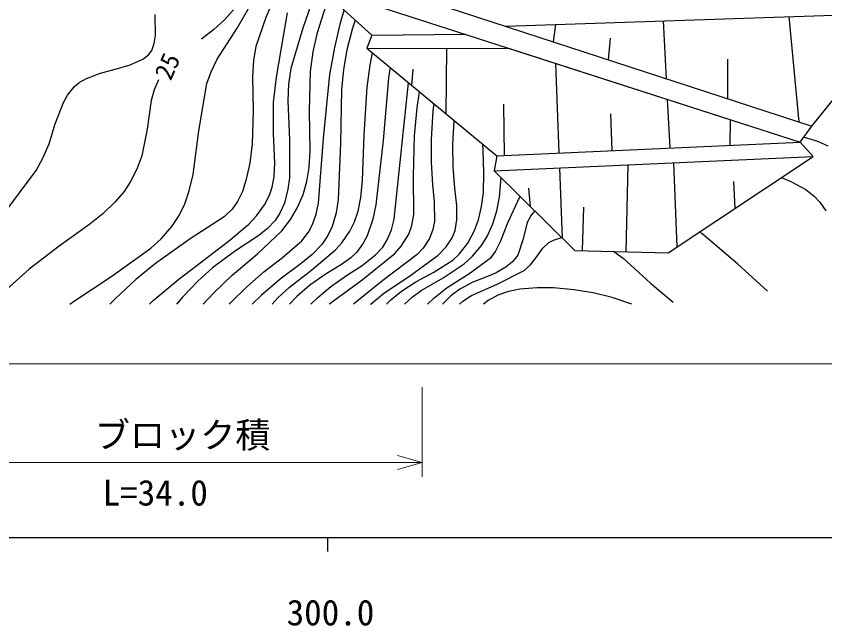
# Model space of a CAD drawing. Units: millimetres, scale not verified. Extents: x 40000 to 680000, y 20000 to 380000.
# Drawn here: x 345873 to 403373, y 198715 to 242098 of the extents above; entities that cross this region are included whole.
import ezdxf
from ezdxf.enums import TextEntityAlignment as Align

# ---------------------------------------------------------------- set-up
doc = ezdxf.new("R2010")
doc.units = ezdxf.units.MM
doc.header["$LTSCALE"] = 1000
for name, color, linetype, lineweight in [('M-BGD', 7, 'Continuous', 25), ('M-STR-HTXT', 7, 'Continuous', 13), ('M-TTL-BAND', 7, 'Continuous', 25)]:
    doc.layers.add(name, color=color, linetype=linetype, lineweight=lineweight)
doc.styles.add('ＭＳ ゴシック', font='')
doc.styles.get('ＭＳ ゴシック').set_extended_font_data('MS Gothic')

msp = doc.modelspace()

# ---------------------------------------------------------------- linework, layer by layer
at = {"layer": 'M-BGD'}
for p, q in [((368263, 245440), (402439, 234272)), ((366753, 244378), (401631, 233134)), ((364487, 244055), (363636, 242007)), ((367140, 243834), (366261, 241252)), ((367246, 244314), (371156, 240744)), ((361581, 241241), (362866, 243470)), ((367308, 240927), (368077, 243420)), ((355772, 240725), (355756, 242220)), ((361316, 242542), (360663, 241808)), ((364721, 239712), (365163, 242327)), ((368931, 241631), (369205, 242525)), ((380668, 241386), (408959, 242342)), ((402439, 234272), (408959, 242342)), ((360663, 241808), (359922, 241143)), ((363636, 242007), (362919, 239947)), ((368520, 239873), (368931, 241631)), ((369974, 241823), (369785, 241251)), ((384082, 240271), (384241, 241507)), ((392117, 237645), (391905, 241766)), ((401547, 234564), (400833, 242067)), ((359922, 241143), (359042, 240454)), ((360159, 239036), (361581, 241241)), ((366261, 241252), (365407, 238369)), ((367000, 239560), (367308, 240927)), ((369785, 241251), (369390, 239694)), ((355695, 240154), (355772, 240725)), ((371156, 240744), (370805, 239813)), ((371156, 240744), (377815, 240811)), ((387998, 238991), (388141, 240540)), ((355516, 239661), (355695, 240154)), ((362919, 239947), (362758, 238976)), ((368175, 237938), (368520, 239873)), ((370805, 239813), (380046, 232168)), ((370805, 239813), (380952, 239800)), ((376442, 235150), (376488, 239806)), ((380952, 239800), (401631, 233134)), ((354871, 239033), (355282, 239357)), ((355282, 239357), (355516, 239661)), ((364385, 237753), (364721, 239712)), ((366798, 238171), (367000, 239560)), ((369390, 239694), (369149, 238309)), ((371037, 238617), (371208, 239479)), ((353166, 238388), (353988, 238633)), ((353988, 238633), (354871, 239033)), ((359727, 238146), (360159, 239036)), ((362758, 238976), (362685, 237787)), ((384477, 232367), (384251, 238737)), ((396478, 236220), (396477, 239029)), ((351875, 238039), (353166, 238388)), ((359429, 237297), (359727, 238146)), ((365407, 238369), (365246, 237254)), ((366731, 235343), (366798, 238171)), ((369149, 238309), (369004, 236856)), ((370831, 237049), (371037, 238617)), ((372461, 238443), (372336, 237706)), ((374008, 237163), (374105, 238317)), ((350343, 237369), (350868, 237667)), ((350868, 237667), (351875, 238039)), ((355989, 237564), (355685, 236859)), ((362685, 237787), (362730, 235362)), ((364180, 235966), (364385, 237753)), ((367717, 233385), (368175, 237938)), ((372336, 237706), (371957, 233248)), ((349533, 236475), (350006, 237072)), ((350006, 237072), (350343, 237369)), ((358864, 233928), (359429, 237297)), ((365246, 237254), (365189, 236078)), ((370611, 233642), (370831, 237049)), ((372758, 227662), (373772, 237342)), ((373772, 237342), (373774, 237356)), ((349245, 235965), (349533, 236475)), ((355685, 236859), (355483, 236099)), ((369004, 236856), (368944, 233072)), ((374387, 235578), (374552, 236713)), ((348657, 234431), (349245, 235965)), ((355483, 236099), (355191, 234068)), ((364168, 233736), (364180, 235966)), ((365189, 236078), (365309, 233292)), ((375561, 235879), (375503, 235360)), ((380602, 232193), (380546, 235840)), ((392368, 232719), (392195, 236175)), ((362730, 235362), (362661, 233016)), ((366779, 232510), (366731, 235343)), ((374196, 233580), (374387, 235578)), ((375503, 235360), (375378, 233310)), ((376933, 232948), (377011, 234679)), ((388254, 232535), (388146, 235150)), ((396646, 232911), (396665, 234734)), ((348215, 233009), (348657, 234431)), ((355191, 234068), (354810, 232160)), ((401631, 233134), (402439, 234272)), ((358452, 230832), (358864, 233928)), ((364267, 231671), (364168, 233736)), ((370508, 230408), (370611, 233642)), ((374117, 230738), (374196, 233580)), ((401903, 233476), (402855, 233196)), ((347778, 231987), (348215, 233009)), ((362661, 233016), (362477, 231627)), ((365309, 233292), (365299, 230602)), ((367367, 228786), (367717, 233385)), ((368944, 233072), (368774, 229059)), ((371957, 233248), (371456, 228663)), ((375378, 233310), (375370, 231716)), ((376956, 231348), (376933, 232948)), ((379068, 232580), (379046, 232996)), ((380046, 232168), (401631, 233134)), ((380046, 232168), (401631, 233134)), ((402536, 232109), (401631, 233134)), ((402855, 233196), (403598, 232863)), ((366698, 231318), (366779, 232510)), ((379134, 230948), (379068, 232580)), ((347287, 231115), (347778, 231987)), ((354810, 232160), (354463, 231215)), ((380046, 232168), (379870, 231096)), ((379870, 231096), (402536, 232109)), ((392240, 225265), (402536, 232109)), ((354463, 231215), (354009, 230336)), ((362477, 231627), (362215, 230401)), ((364219, 230681), (364267, 231671)), ((366538, 230343), (366698, 231318)), ((375370, 231716), (375473, 230096)), ((377074, 229867), (376956, 231348)), ((384728, 226284), (384521, 231304)), ((389241, 225340), (389396, 231522)), ((392870, 225684), (392625, 231666)), ((344926, 227944), (347287, 231115)), ((358179, 229660), (358452, 230832)), ((364083, 229928), (364219, 230681)), ((365299, 230602), (365194, 229778)), ((374150, 227986), (374117, 230738)), ((379093, 229543), (379134, 230948)), ((379870, 231096), (385589, 225432)), ((380235, 229219), (380350, 230620)), ((400299, 230622), (400952, 230339)), ((354009, 230336), (353550, 229633)), ((362215, 230401), (361966, 229626)), ((366275, 229410), (366538, 230343)), ((370390, 229193), (370508, 230408)), ((375473, 230096), (375601, 228891)), ((396988, 228421), (396899, 230330)), ((400952, 230339), (402012, 229761)), ((353550, 229633), (352921, 228884)), ((357862, 228735), (358179, 229660)), ((361966, 229626), (361619, 228911)), ((363890, 229352), (364083, 229928)), ((365194, 229778), (364945, 228796)), ((377208, 228617), (377074, 229867)), ((378969, 228560), (379093, 229543)), ((382448, 228543), (382321, 229853)), ((402012, 229761), (402624, 229289)), ((352921, 228884), (352057, 228062)), ((361619, 228911), (361220, 228370)), ((363542, 228677), (363890, 229352)), ((365885, 228486), (366275, 229410)), ((368774, 229059), (368620, 228106)), ((370191, 228216), (370390, 229193)), ((375601, 228891), (375615, 227487)), ((380056, 228242), (380235, 229219)), ((381388, 228586), (381704, 229279)), ((402624, 229289), (403021, 228867)), ((403021, 228867), (403448, 228234)), ((357470, 227925), (357862, 228735)), ((361220, 228370), (360651, 227828)), ((362963, 227892), (363542, 228677)), ((364945, 228796), (364626, 228080)), ((365376, 227619), (365885, 228486)), ((367206, 227998), (367367, 228786)), ((371456, 228663), (371224, 227645)), ((377218, 227610), (377208, 228617)), ((378738, 227600), (378969, 228560)), ((380825, 227399), (381388, 228586)), ((386150, 225417), (386228, 228508)), ((352057, 228062), (351109, 227302)), ((356950, 227127), (357470, 227925)), ((360651, 227828), (358243, 226260)), ((362408, 227304), (362963, 227892)), ((364626, 228080), (364278, 227562)), ((366950, 227264), (367206, 227998)), ((368620, 228106), (368346, 227140)), ((369938, 227470), (370191, 228216)), ((374013, 227210), (374150, 227986)), ((379775, 227309), (380056, 228242)), ((382498, 227938), (382212, 227405)), ((382750, 228243), (382498, 227938)), ((351109, 227302), (348933, 225743)), ((356188, 226253), (356950, 227127)), ((360970, 226078), (362408, 227304)), ((364278, 227562), (363744, 227000)), ((364770, 226831), (365376, 227619)), ((366657, 226726), (366950, 227264)), ((368346, 227140), (368045, 226498)), ((369606, 226798), (369938, 227470)), ((371224, 227645), (370821, 226476)), ((372561, 226886), (372758, 227662)), ((373783, 226595), (374013, 227210)), ((375615, 227487), (375504, 226906)), ((377085, 226856), (377218, 227610)), ((378459, 226848), (378738, 227600)), ((379371, 226430), (379775, 227309)), ((380318, 226057), (380825, 227399)), ((382212, 227405), (381933, 226244)), ((363028, 225182), (364770, 226831)), ((363744, 227000), (363121, 226499)), ((366179, 226120), (366657, 226726)), ((369036, 225973), (369606, 226798)), ((372263, 226174), (372561, 226886)), ((373254, 225737), (373783, 226595)), ((375504, 226906), (375258, 226274)), ((376869, 226323), (377085, 226856)), ((377986, 225952), (378459, 226848)), ((394623, 226622), (394455, 226737)), ((397154, 224466), (394623, 226622)), ((355459, 225583), (356188, 226253)), ((358243, 226260), (355770, 224498)), ((359541, 224995), (360970, 226078)), ((363121, 226499), (361394, 225361)), ((364804, 224926), (366179, 226120)), ((368045, 226498), (367605, 225861)), ((370821, 226476), (370548, 225941)), ((371939, 225668), (372263, 226174)), ((375258, 226274), (374818, 225598)), ((376439, 225676), (376869, 226323)), ((378965, 225788), (379371, 226430)), ((379967, 225351), (380318, 226057)), ((381933, 226244), (381543, 225094)), ((383312, 225579), (383750, 225985)), ((383750, 225985), (384088, 226170)), ((384088, 226170), (384663, 226337)), ((384663, 226337), (384673, 226338)), ((348933, 225743), (346804, 224086)), ((352594, 223549), (355459, 225583)), ((366895, 224037), (368577, 225459)), ((367605, 225861), (366923, 225150)), ((368577, 225459), (369036, 225973)), ((370548, 225941), (370089, 225306)), ((371422, 225103), (371939, 225668)), ((372799, 225201), (373254, 225737)), ((374818, 225598), (374397, 225149)), ((375879, 225088), (376439, 225676)), ((377368, 225156), (377986, 225952)), ((378326, 225019), (378965, 225788)), ((382841, 224923), (383312, 225579)), ((385589, 225432), (392240, 225265)), ((357444, 223388), (359541, 224995)), ((361394, 225361), (359823, 224185)), ((361226, 223661), (363028, 225182)), ((363491, 223912), (364804, 224926)), ((366923, 225150), (366140, 224501)), ((369659, 224893), (369011, 224434)), ((370089, 225306), (369659, 224893)), ((370466, 223331), (372799, 225201)), ((370476, 224366), (371422, 225103)), ((374397, 225149), (371952, 223299)), ((373848, 223604), (375879, 225088)), ((376923, 224743), (377368, 225156)), ((377732, 224466), (378326, 225019)), ((378054, 223765), (379662, 224939)), ((379662, 224939), (379967, 225351)), ((381543, 225094), (381158, 224624)), ((382435, 224402), (382841, 224923)), ((388372, 225362), (389040, 224870)), ((389040, 224870), (390976, 223094)), ((355770, 224498), (354393, 223351)), ((366140, 224501), (364642, 223384)), ((369011, 224434), (367909, 223772)), ((369430, 223686), (370476, 224366)), ((375579, 223883), (376923, 224743)), ((376239, 223470), (377732, 224466)), ((381158, 224624), (380700, 224246)), ((381989, 223997), (382435, 224402)), ((399293, 222526), (397154, 224466)), ((346804, 224086), (345158, 222622)), ((359823, 224185), (358788, 223244)), ((362263, 222836), (363491, 223912)), ((365307, 222820), (366895, 224037)), ((367909, 223772), (366744, 222947)), ((368252, 222867), (369430, 223686)), ((374294, 223186), (375579, 223883)), ((376521, 222787), (378054, 223765)), ((380008, 223844), (379268, 223533)), ((380700, 224246), (380008, 223844)), ((380073, 223016), (381989, 223997)), ((349955, 221795), (352594, 223549)), ((354393, 223351), (352941, 222003)), ((355624, 221868), (357444, 223388)), ((358788, 223244), (357699, 222091)), ((359919, 222406), (361226, 223661)), ((364642, 223384), (363288, 222231)), ((368179, 221653), (370466, 223331)), ((371952, 223299), (369864, 221598)), ((372014, 222386), (373848, 223604)), ((373280, 222533), (374294, 223186)), ((374677, 222575), (376239, 223470)), ((378334, 223164), (377420, 222677)), ((379268, 223533), (378334, 223164)), ((361124, 221698), (362263, 222836)), ((364485, 222059), (365307, 222820)), ((366744, 222947), (365831, 222144)), ((367319, 222088), (368252, 222867)), ((372506, 221909), (373280, 222533)), ((374038, 222114), (374677, 222575)), ((375580, 222036), (376521, 222787)), ((377420, 222677), (376780, 222192)), ((378243, 222217), (380073, 223016)), ((381679, 222664), (380884, 222500)), ((382920, 222769), (381679, 222664)), ((384078, 222756), (382920, 222769)), ((385516, 222636), (384078, 222756)), ((386911, 222408), (385516, 222636)), ((390976, 223094), (392580, 221736)), ((352941, 222003), (352534, 221598)), ((357699, 222091), (357276, 221598)), ((359180, 221598), (359919, 222406)), ((363288, 222231), (362662, 221598)), ((364080, 221598), (364485, 222059)), ((365831, 222144), (365314, 221598)), ((366826, 221598), (367319, 222088)), ((371109, 221638), (372014, 222386)), ((373494, 221598), (374038, 222114)), ((375126, 221598), (375580, 222036)), ((376780, 222192), (376183, 221598)), ((377638, 221816), (378243, 222217)), ((380132, 222240), (379441, 221869)), ((380884, 222500), (380132, 222240)), ((388263, 222073), (386911, 222408)), ((389574, 221634), (388263, 222073)), ((349690, 221598), (349955, 221795)), ((355343, 221598), (355624, 221868)), ((361036, 221598), (361124, 221698)), ((368119, 221598), (368179, 221653)), ((371070, 221598), (371109, 221638)), ((372198, 221598), (372506, 221909)), ((377393, 221598), (377638, 221816)), ((379441, 221869), (379095, 221598)), ((389657, 221598), (389574, 221634))]:
    msp.add_line(p, q, dxfattribs=at)
at = {"layer": 'M-STR-HTXT'}
for p, q in [((325399, 217356), (490147, 217356)), ((374746, 209327), (374746, 215706)), ((336674, 210327), (374746, 210327))]:
    msp.add_line(p, q, dxfattribs=at)
msp.add_lwpolyline([(372996, 210830), (374746, 210327), (372996, 209828)], dxfattribs=at)
at = {"layer": 'M-TTL-BAND'}
for p, q in [((40000, 205000), (579000, 205000)), ((368000, 205000), (368000, 204000))]:
    msp.add_line(p, q, dxfattribs=at)

# ---------------------------------------------------------------- texts
at = {"layer": 'M-BGD', "style": 'ＭＳ ゴシック'}
msp.add_text('25', height=1320, rotation=66.4, dxfattribs=at).set_placement((357226, 237285), align=Align.BOTTOM_LEFT)
at = {"layer": 'M-STR-HTXT', "style": 'ＭＳ ゴシック'}
for s, p in [('ブロック積', (351460, 210827)), ('L=34.0', (352022, 206722))]:
    msp.add_text(s, height=1833, dxfattribs=at).set_placement(p, align=Align.BOTTOM_LEFT)
at = {"layer": 'M-TTL-BAND', "style": 'ＭＳ ゴシック'}
msp.add_text('300.0', height=1833, dxfattribs=at).set_placement((365104, 198195), align=Align.BOTTOM_LEFT)

doc.saveas('drawing.dxf')
